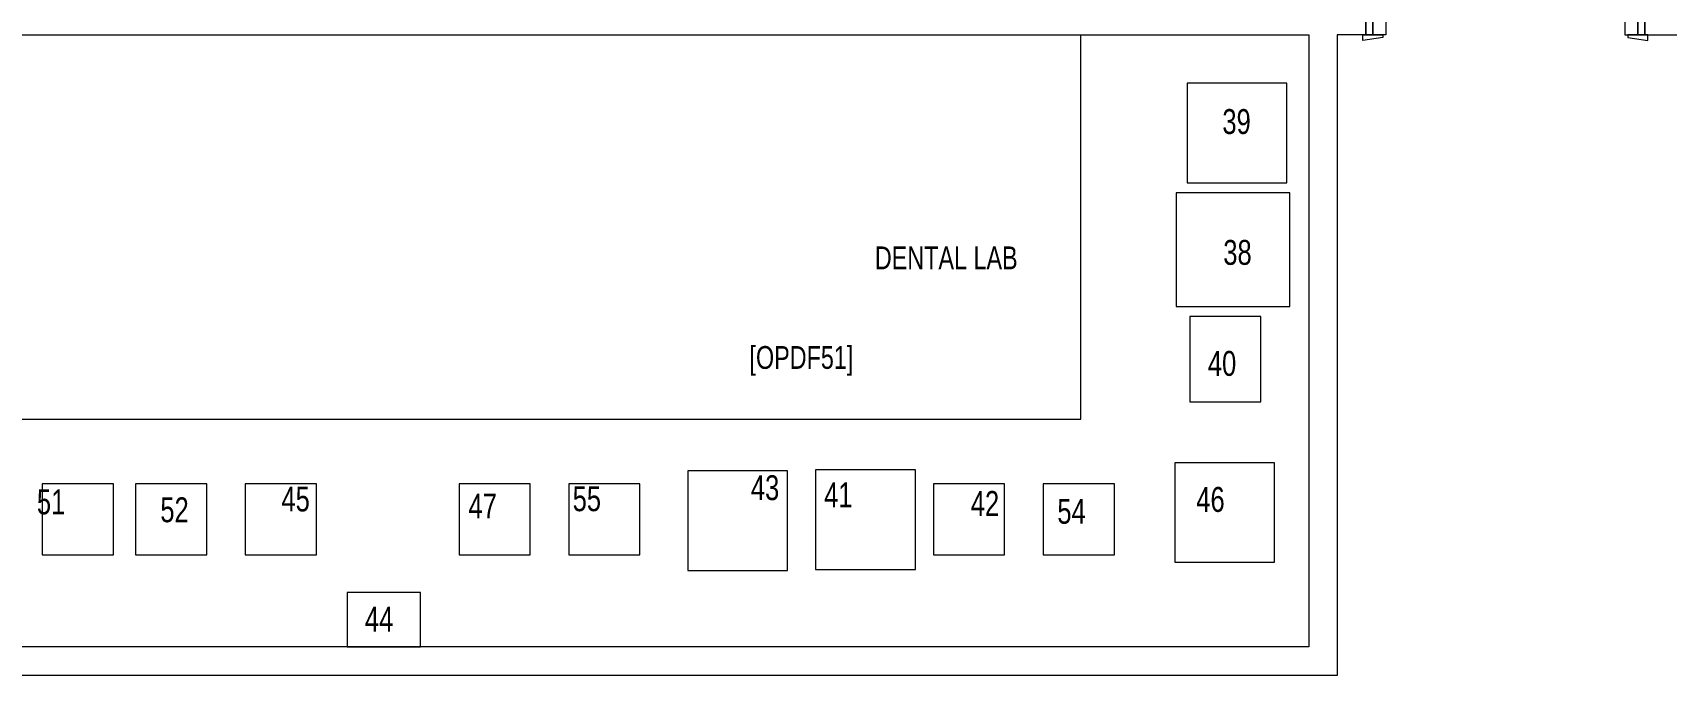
# Model space of a CAD drawing. Extents: x -234346 to 58427, y -132654 to -82394.
# Drawn here: x -43432 to -37697, y -103943 to -101685 of the extents above; entities that cross this region are included whole.
import ezdxf

# ---------------------------------------------------------------- set-up
doc = ezdxf.new("R2010")
doc.units = 0
doc.header["$LTSCALE"] = 8
for name, color, linetype, lineweight in [('72_EGR_BASE_TEXT', 9, 'Continuous', 5), ('72_EGR_EQP_TAG', 9, 'Continuous', 5), ('LOADING', 9, 'Continuous', 5), ('Walls', 9, 'Continuous', 5), ('Wooden Joinery', 9, 'Continuous', 5)]:
    doc.layers.add(name, color=color, linetype=linetype, lineweight=lineweight)
doc.styles.add('X3G_ENTITY_257CFD', font='swisscl.ttf', dxfattribs={"height": 200})
doc.styles.add('X3G_ENTITY_9EC9', font='swisscl.ttf', dxfattribs={"height": 0.2})
doc.styles.add('X3G_ENTITY_9F38', font='swisscl.ttf', dxfattribs={"height": 0.2})

# ---------------------------------------------------------------- blocks, each defined once
blk = doc.blocks.new('A$C72370EFE')
at = {"layer": 'Wooden Joinery'}
for p, q in [((-0.01, -0.04), (-0.02, -0.04)), ((-0.01, -0.03), (-0.01, -0.07)), ((0, -0.03), (-0.01, -0.03)), ((0.04, -0.03), (0.05, -0.03)), ((0.05, -0.03), (0.05, -0.07)), ((0.05, -0.04), (0.06, -0.04)), ((-0.05, -0.07), (-0.05, -0.16)), ((-0.03, -0.07), (-0.03, -0.16)), ((-0.01, -0.06), (-0.02, -0.06)), ((0, -0.07), (-0.01, -0.07)), ((0.04, -0.07), (0.05, -0.07)), ((0.05, -0.06), (0.06, -0.06)), ((0.07, -0.07), (0.07, -0.16)), ((0.09, -0.07), (0.09, -0.16)), ((-0.01, -0.17), (-0.02, -0.17)), ((-0.01, -0.17), (-0.01, -0.19)), ((0.05, -0.17), (0.06, -0.17)), ((0.05, -0.17), (0.05, -0.19)), ((-0.01, -0.19), (-0.02, -0.19)), ((0.05, -0.19), (0.06, -0.19))]:
    blk.add_line(p, q, dxfattribs=at)
for centre, radius, start, end in [((-0.02, -0.07), 0.03, 90, 180), ((0.06, -0.07), 0.03, 0, 90), ((-0.02, -0.07), 0.01, 90, 180), ((0.06, -0.07), 0.01, 0, 90), ((-0.02, -0.16), 0.03, 180, 270), ((-0.02, -0.16), 0.01, 180, 270), ((0.06, -0.16), 0.01, 270, 0), ((0.06, -0.16), 0.03, 270, 0)]:
    blk.add_arc(centre, radius, start, end, dxfattribs=at)
blk = doc.blocks.new('A$C5DAD61B4')
at = {"layer": 'Wooden Joinery'}
for points in [[(80, 959.1), (80, 969.1), (10, 979.1), (10, 959.1)], [(940, 959.1), (940, 969.1), (1010, 979.1), (1010, 959.1)], [(70, 859.1), (70, 849.1), (0, 839.1), (0, 859.1)], [(120, 859.1), (120, 0), (80, 0), (80, 859.1)], [(950, 859.1), (950, 849.1), (1020, 839.1), (1020, 859.1)]]:
    blk.add_lwpolyline(points, close=True, dxfattribs=at)
for points in [[(45, 859.1), (45, 959.1), (20, 959.1), (20, 859.1), (45, 859.1)], [(45, 859.1), (80, 859.1), (80, 899.1), (90, 899.1), (90, 959.1), (45, 959.1), (45, 859.1)], [(975, 859.1), (940, 859.1), (940, 899.1), (930, 899.1), (930, 959.1), (975, 959.1), (975, 859.1)], [(975, 859.1), (975, 959.1), (1000, 959.1), (1000, 859.1), (975, 859.1)]]:
    blk.add_lwpolyline(points, dxfattribs=at)
blk.add_arc((80, 859.1), 860, 272.66603, 0, dxfattribs=at)
at = {"layer": 'Wooden Joinery', "xscale": 999.9999999998854, "yscale": 999.9999999998854, "zscale": 999.9999999998854, "rotation": 180}
blk.add_blockref('A$C72370EFE', (120, 0), dxfattribs=at)
blk = doc.blocks.new('1stF')
at = {"layer": 'LOADING', "color": 9}
for p, q in [((-39752.3, -103042.6, 0), (-39752.3, -101692.6, 0)), ((-46712.8, -103042.6, 0), (-39752.3, -103042.6, 0))]:
    blk.add_line(p, q, dxfattribs=at)
for points, elevation in [([(-39379, -102212.6), (-39029, -102212.6), (-39029, -101862.6), (-39379, -101862.6)], -0.1), ([(-39418.3, -102247.6), (-39418.3, -102647.6), (-39018.3, -102647.6), (-39018.3, -102247.6)], -0.1), ([(-39370.3, -102682.5), (-39370.3, -102982.5), (-39120.3, -102982.5), (-39120.3, -102682.5)], -0.1), ([(-41132.1, -103574.9), (-40782.1, -103574.9), (-40782.1, -103224.9), (-41132.1, -103224.9)], -0.1), ([(-40683.5, -103570.4), (-40333.5, -103570.4), (-40333.5, -103220.4), (-40683.5, -103220.4)], -0.1), ([(-39422.8, -103545.7), (-39072.8, -103545.7), (-39072.8, -103195.7), (-39422.8, -103195.7)], -0.1), ([(-43399.2, -103519.6), (-43149.2, -103519.6), (-43149.2, -103269.6), (-43399.2, -103269.6)], -0.1), ([(-43071.4, -103519.6), (-42821.4, -103519.6), (-42821.4, -103269.6), (-43071.4, -103269.6)], -0.1), ([(-42686.3, -103519.6), (-42436.3, -103519.6), (-42436.3, -103269.6), (-42686.3, -103269.6)], -0.1), ([(-41935.4, -103519.6), (-41685.4, -103519.6), (-41685.4, -103269.6), (-41935.4, -103269.6)], -0.1), ([(-41550.3, -103519.6), (-41300.3, -103519.6), (-41300.3, -103269.6), (-41550.3, -103269.6)], -0.1), ([(-40270, -103519.6), (-40020, -103519.6), (-40020, -103269.6), (-40270, -103269.6)], -0.1), ([(-39884.9, -103519.6), (-39634.9, -103519.6), (-39634.9, -103269.6), (-39884.9, -103269.6)], -0.1), ([(-42328.6, -103842.6), (-42070.3, -103842.6), (-42070.3, -103652.1), (-42328.6, -103652.1)], 0)]:
    blk.add_lwpolyline(points, close=True, dxfattribs=dict(at, elevation=elevation))
at = {"layer": 'Walls', "color": 9}
for p, q in [((-38752.3, -101592.6, 0.1), (-38752.3, -101692.6, 0.1)), ((-37772.3, -101592.6, 0.1), (-37772.3, -101692.6, 0.1)), ((-46712.8, -101692.6, 0.1), (-38952.3, -101692.6, 0.1)), ((-38952.3, -101692.6, 0.1), (-38952.3, -103842.6, 0.1)), ((-38852.3, -101692.6, 0.1), (-38852.3, -103942.6, 0.1)), ((-38752.3, -101692.6, 0.1), (-38852.3, -101692.6, 0.1)), ((-37772.3, -101692.6, 0.1), (-36652.3, -101692.6, 0.1)), ((-38952.3, -103842.6, 0.1), (-46110.9, -103842.6, 0.1)), ((-38852.3, -103942.6, 0.1), (-46152.3, -103942.6, 0.1))]:
    blk.add_line(p, q, dxfattribs=at)
at = {"layer": 'Wooden Joinery', "color": 9, "xscale": -1, "rotation": 180}
blk.add_blockref('A$C5DAD61B4', (-38772.3, -100733.5, 0.1), dxfattribs=at)
at = {"layer": '72_EGR_BASE_TEXT', "color": 9, "char_height": 80, "attachment_point": 2}
for s, insert, style in [('DENTAL LAB', (-40225, -102436.4, 0.1), 'X3G_ENTITY_9EC9'), ('[OPDF51]', (-40733.5, -102786.2, 0.1), 'X3G_ENTITY_9F38')]:
    blk.add_mtext(s, dxfattribs=dict(at, insert=insert, style=style))
at = {"layer": '72_EGR_EQP_TAG', "color": 9, "char_height": 87.47, "attachment_point": 2, "style": 'X3G_ENTITY_257CFD'}
for s, insert in [('39', (-39205.7, -101953.9)), ('38', (-39202.5, -102413.4)), ('40', (-39256.7, -102803.3)), ('51', (-43367.7, -103289.7)), ('45', (-42509.2, -103279.5)), ('55', (-41486.8, -103278.6)), ('43', (-40861.1, -103239.8)), ('41', (-40603.9, -103264.8)), ('42', (-40089, -103295.1)), ('46', (-39297.4, -103281.1, -0.1)), ('52', (-42934.3, -103317.4)), ('47', (-41852.5, -103304.3)), ('54', (-39785.1, -103322.8)), ('44', (-42216.3, -103701.5))]:
    blk.add_mtext(s, dxfattribs=dict(at, insert=insert))

msp = doc.modelspace()

# ---------------------------------------------------------------- block references
at = {"layer": '72_EGR_EQP_TAG'}
msp.add_blockref('1stF', (0, 0), dxfattribs=at)

doc.saveas('drawing.dxf')
